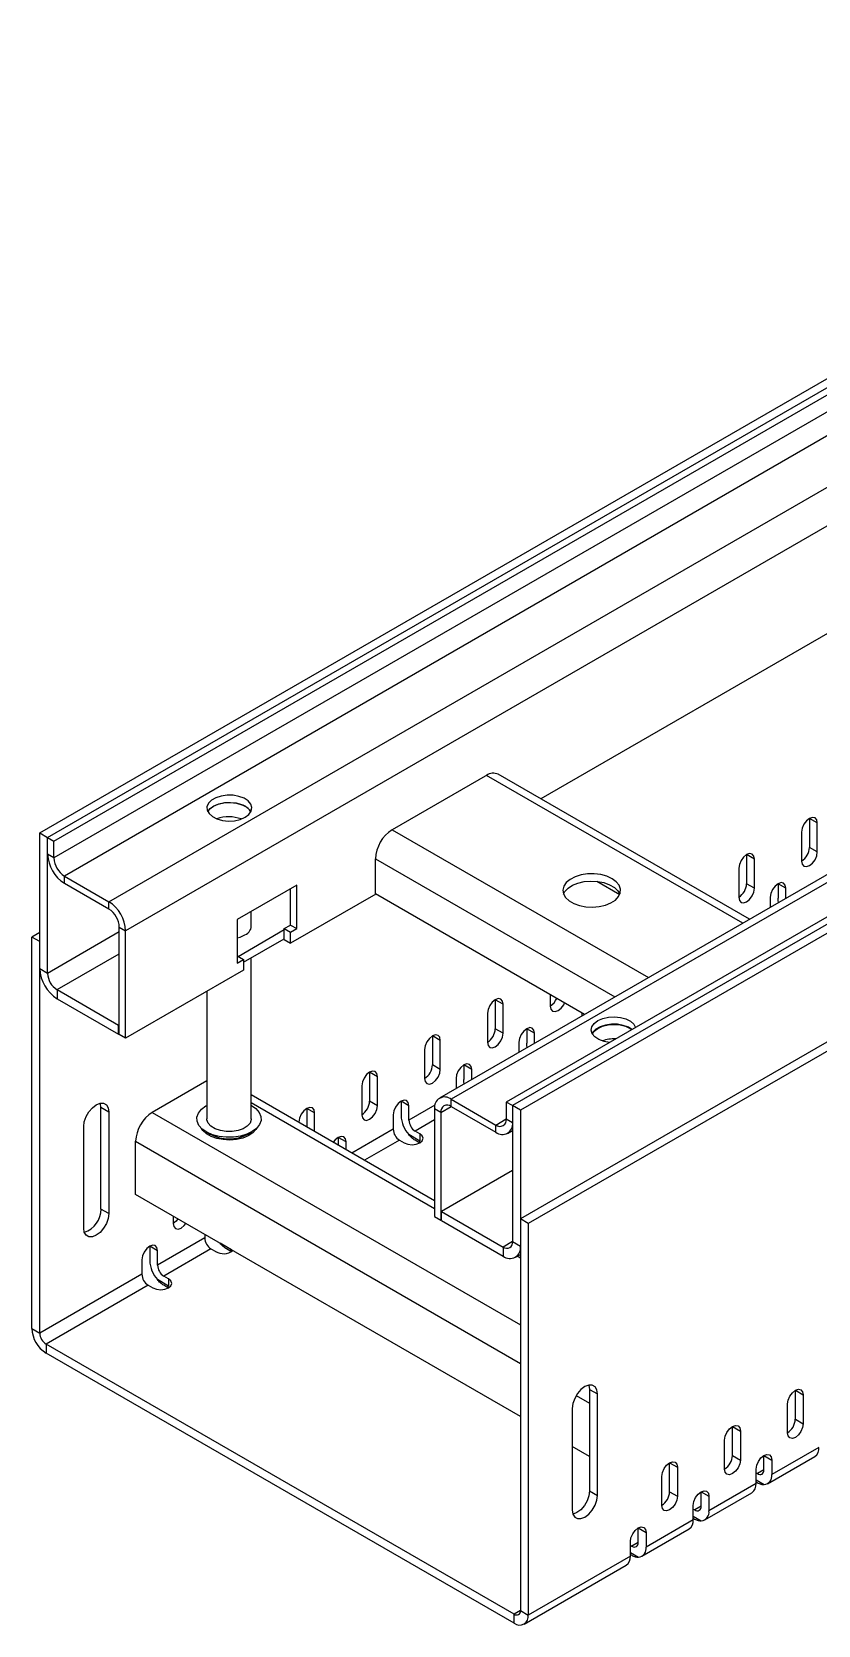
# Model space of a CAD drawing. Header units: millimetres. Extents: x 29006 to 29645, y 5570 to 5801.
# Drawn here: x 29247.63 to 29261.79, y 5574.31 to 5603.02 of the extents above; entities that cross this region are included whole.
import ezdxf

# ---------------------------------------------------------------- set-up
doc = ezdxf.new("R2010")
doc.units = ezdxf.units.MM

msp = doc.modelspace()

# ---------------------------------------------------------------- linework, layer by layer
at = {"color": 0, "linetype": 'Continuous'}
for p, q in [((29247.775, 5588.584), (29304.344, 5621.24)), ((29247.917, 5588.502), (29304.485, 5621.158)), ((29248.03, 5588.437), (29304.598, 5621.093)), ((29304.598, 5620.788), (29248.03, 5588.132)), ((29304.787, 5620.462), (29248.218, 5587.805)), ((29249.02, 5587.343), (29305.588, 5619.999)), ((29305.89, 5619.477), (29249.321, 5586.82)), ((29311.541, 5616.461), (29254.973, 5583.804)), ((29311.754, 5616.44), (29255.186, 5583.783)), ((29312.744, 5616.391), (29256.176, 5583.734)), ((29312.857, 5616.325), (29256.289, 5583.669)), ((29312.999, 5616.244), (29256.43, 5583.587)), ((29312.999, 5614.284), (29256.43, 5581.628)), ((29313.14, 5614.202), (29256.572, 5581.546)), ((29262.311, 5592.381), (29256.797, 5589.198)), ((29255.835, 5589.629), (29254.121, 5588.64)), ((29260.432, 5586.956), (29255.818, 5589.619)), ((29255.835, 5589.629), (29255.835, 5589.629)), ((29260.557, 5587.028), (29256.031, 5589.64)), ((29261.776, 5588.762), (29261.635, 5588.844)), ((29261.635, 5588.844), (29261.635, 5588.321)), ((29261.776, 5588.239), (29261.776, 5588.762)), ((29247.775, 5586.134), (29247.775, 5588.584)), ((29247.775, 5588.584), (29247.917, 5588.502)), ((29247.917, 5586.052), (29247.917, 5588.502)), ((29247.917, 5588.502), (29248.03, 5588.437)), ((29247.917, 5588.197), (29247.917, 5588.502)), ((29254.121, 5588.64), (29258.735, 5585.976)), ((29261.493, 5588.599), (29261.493, 5588.076)), ((29248.03, 5588.132), (29247.917, 5588.197)), ((29248.03, 5588.132), (29248.03, 5588.437)), ((29260.645, 5588.109), (29260.503, 5588.191)), ((29260.503, 5588.191), (29260.503, 5587.668)), ((29261.776, 5588.239), (29261.635, 5588.321)), ((29253.82, 5587.486), (29253.82, 5588.117)), ((29253.82, 5588.117), (29258.132, 5585.628)), ((29260.362, 5587.946), (29260.362, 5587.423)), ((29260.645, 5587.586), (29260.645, 5588.109)), ((29248.218, 5587.805), (29249.02, 5587.343)), ((29248.218, 5587.675), (29248.218, 5587.805)), ((29248.218, 5587.675), (29249.02, 5587.212)), ((29252.404, 5587.642), (29251.329, 5587.021)), ((29252.404, 5586.858), (29252.404, 5587.642)), ((29257.804, 5587.711), (29258.217, 5587.472)), ((29260.645, 5587.586), (29260.503, 5587.668)), ((29261.21, 5587.586), (29261.069, 5587.668)), ((29261.069, 5587.668), (29261.069, 5587.407)), ((29249.02, 5587.212), (29249.02, 5587.343)), ((29252.291, 5586.923), (29252.291, 5587.577)), ((29253.825, 5587.482), (29252.291, 5586.597)), ((29257.585, 5585.312), (29253.82, 5587.486)), ((29260.927, 5587.423), (29260.927, 5587.242)), ((29261.21, 5587.405), (29261.21, 5587.586)), ((29251.583, 5586.877), (29251.583, 5587.168)), ((29247.775, 5586.787), (29247.634, 5586.706)), ((29249.208, 5586.798), (29247.917, 5586.052)), ((29249.208, 5586.886), (29249.321, 5586.82)), ((29249.208, 5584.948), (29249.208, 5586.886)), ((29249.321, 5584.882), (29249.321, 5586.82)), ((29251.329, 5587.021), (29251.329, 5586.238)), ((29251.345, 5586.359), (29252.178, 5586.84)), ((29252.178, 5586.858), (29252.291, 5586.923)), ((29252.178, 5586.858), (29252.291, 5586.793)), ((29252.178, 5586.662), (29252.178, 5586.858)), ((29252.291, 5586.923), (29252.404, 5586.858)), ((29252.291, 5586.793), (29252.404, 5586.858)), ((29252.291, 5586.597), (29252.291, 5586.793)), ((29247.775, 5586.624), (29247.634, 5586.706)), ((29247.634, 5579.651), (29247.634, 5586.706)), ((29247.775, 5579.569), (29247.775, 5586.624)), ((29251.443, 5586.253), (29252.178, 5586.677)), ((29252.178, 5586.662), (29252.291, 5586.597)), ((29248.086, 5585.759), (29249.208, 5586.406)), ((29251.329, 5586.368), (29251.443, 5586.303)), ((29251.329, 5586.238), (29251.443, 5586.303)), ((29251.443, 5586.303), (29251.443, 5586.107)), ((29251.583, 5583.431), (29251.583, 5586.334)), ((29247.917, 5586.052), (29247.775, 5586.134)), ((29251.443, 5586.107), (29249.321, 5584.882)), ((29248.086, 5585.759), (29249.195, 5585.118)), ((29248.086, 5585.759), (29248.086, 5585.595)), ((29248.086, 5585.595), (29249.195, 5584.955)), ((29250.783, 5585.726), (29250.783, 5583.431)), ((29256.968, 5585.668), (29256.968, 5585.464)), ((29255.836, 5585.333), (29255.836, 5584.811)), ((29256.119, 5585.496), (29255.978, 5585.578)), ((29255.978, 5585.578), (29255.978, 5585.055)), ((29256.119, 5584.974), (29256.119, 5585.496)), ((29257.533, 5585.342), (29257.533, 5585.283)), ((29249.195, 5585.118), (29249.208, 5585.126)), ((29249.195, 5584.955), (29249.195, 5585.118)), ((29256.119, 5584.974), (29255.978, 5585.055)), ((29256.685, 5584.974), (29256.543, 5585.055)), ((29256.543, 5585.055), (29256.543, 5584.794)), ((29249.195, 5584.955), (29249.208, 5584.963)), ((29249.321, 5584.882), (29249.208, 5584.948)), ((29254.988, 5584.843), (29254.846, 5584.925)), ((29254.846, 5584.925), (29254.846, 5584.402)), ((29254.988, 5584.321), (29254.988, 5584.843)), ((29256.402, 5584.81), (29256.402, 5584.629)), ((29256.685, 5584.793), (29256.685, 5584.974)), ((29254.705, 5584.68), (29254.705, 5584.157)), ((29253.856, 5584.19), (29253.715, 5584.272)), ((29253.715, 5584.272), (29253.715, 5583.749)), ((29253.856, 5583.668), (29253.856, 5584.19)), ((29254.988, 5584.321), (29254.846, 5584.402)), ((29255.271, 5584.157), (29255.271, 5583.976)), ((29255.553, 5584.321), (29255.412, 5584.402)), ((29255.412, 5584.402), (29255.412, 5584.141)), ((29255.553, 5584.14), (29255.553, 5584.321)), ((29250.783, 5584.115), (29249.802, 5583.548)), ((29253.573, 5584.027), (29253.573, 5583.504)), ((29249.02, 5583.554), (29248.878, 5583.635)), ((29248.878, 5581.806), (29248.878, 5583.635)), ((29254.884, 5581.956), (29251.583, 5583.862)), ((29254.884, 5581.956), (29251.583, 5583.862)), ((29254.884, 5581.812), (29251.583, 5583.718)), ((29252.725, 5583.537), (29252.584, 5583.619)), ((29252.584, 5583.619), (29252.584, 5583.284)), ((29253.856, 5583.668), (29253.715, 5583.749)), ((29254.422, 5583.668), (29254.281, 5583.749)), ((29254.281, 5583.749), (29254.281, 5583.488)), ((29254.891, 5583.677), (29254.422, 5583.406)), ((29254.422, 5583.406), (29254.422, 5583.668)), ((29254.997, 5583.544), (29254.884, 5583.609)), ((29254.884, 5583.609), (29254.884, 5581.671)), ((29254.997, 5583.544), (29255.186, 5583.652)), ((29255.186, 5583.783), (29255.987, 5583.32)), ((29255.186, 5583.653), (29255.186, 5583.783)), ((29255.186, 5583.653), (29255.987, 5583.19)), ((29256.176, 5583.734), (29256.176, 5583.429)), ((29256.289, 5583.669), (29256.176, 5583.734)), ((29256.43, 5583.587), (29256.289, 5583.669)), ((29256.289, 5583.669), (29256.289, 5581.219)), ((29256.289, 5583.669), (29256.289, 5583.364)), ((29256.43, 5583.587), (29256.43, 5581.138)), ((29249.02, 5583.554), (29249.02, 5581.725)), ((29249.802, 5583.548), (29256.43, 5579.722)), ((29252.442, 5583.374), (29252.442, 5583.366)), ((29252.725, 5583.203), (29252.725, 5583.537)), ((29254.139, 5583.504), (29254.139, 5583.243)), ((29254.884, 5583.412), (29254.535, 5583.21)), ((29254.997, 5583.544), (29254.997, 5581.606)), ((29255.987, 5583.32), (29256.176, 5583.429)), ((29255.987, 5583.19), (29255.987, 5583.32)), ((29256.176, 5583.429), (29256.289, 5583.364)), ((29248.567, 5581.463), (29248.567, 5583.292)), ((29249.501, 5582.068), (29249.501, 5583.026)), ((29249.501, 5583.026), (29256.43, 5579.025)), ((29250.703, 5583.243), (29250.703, 5583.234)), ((29250.773, 5583.194), (29250.844, 5583.154)), ((29251.523, 5583.154), (29251.594, 5583.194)), ((29251.663, 5583.234), (29251.663, 5583.243)), ((29253.291, 5583.014), (29253.149, 5583.096)), ((29253.149, 5583.096), (29253.149, 5582.958)), ((29253.291, 5582.876), (29253.291, 5583.014)), ((29254.139, 5583.243), (29253.397, 5582.815)), ((29254.252, 5583.047), (29253.624, 5582.684)), ((29254.252, 5583.047), (29254.337, 5582.998)), ((29254.62, 5583.031), (29254.419, 5583.147)), ((29254.589, 5583.013), (29254.532, 5583.045)), ((29254.62, 5583.161), (29254.535, 5583.21)), ((29254.62, 5582.998), (29254.589, 5583.013)), ((29254.62, 5583.161), (29254.62, 5583.031)), ((29256.2, 5583.169), (29256.289, 5583.22)), ((29256.289, 5582.499), (29255.01, 5581.761)), ((29256.43, 5578.067), (29249.501, 5582.068)), ((29249.02, 5581.725), (29248.878, 5581.806)), ((29250.179, 5581.676), (29250.179, 5581.545)), ((29254.884, 5581.671), (29254.997, 5581.606)), ((29254.997, 5581.606), (29255.01, 5581.613)), ((29255.01, 5581.761), (29256.119, 5581.121)), ((29255.01, 5581.598), (29255.01, 5581.761)), ((29255.01, 5581.598), (29256.119, 5580.958)), ((29256.572, 5581.546), (29256.43, 5581.628)), ((29256.43, 5581.628), (29256.43, 5574.573)), ((29250.745, 5581.349), (29250.745, 5581.284)), ((29256.572, 5581.546), (29256.572, 5574.491)), ((29249.897, 5581.055), (29249.755, 5581.137)), ((29249.755, 5581.137), (29249.755, 5580.875)), ((29250.745, 5581.284), (29249.897, 5580.794)), ((29249.897, 5580.794), (29249.897, 5581.055)), ((29250.858, 5581.088), (29250.01, 5580.598)), ((29250.858, 5581.088), (29250.943, 5581.039)), ((29251.226, 5581.071), (29251.024, 5581.188)), ((29251.195, 5581.053), (29251.138, 5581.086)), ((29251.226, 5581.039), (29251.195, 5581.053)), ((29251.226, 5581.072), (29251.226, 5581.071)), ((29256.289, 5581.219), (29256.119, 5581.121)), ((29256.119, 5581.121), (29256.119, 5580.958)), ((29256.289, 5581.219), (29256.43, 5581.138)), ((29249.614, 5580.892), (29249.614, 5580.63)), ((29256.339, 5580.936), (29256.43, 5580.989)), ((29256.43, 5580.92), (29256.37, 5580.954)), ((29249.614, 5580.63), (29247.775, 5579.569)), ((29249.727, 5580.434), (29247.888, 5579.373)), ((29249.727, 5580.434), (29249.812, 5580.385)), ((29250.095, 5580.418), (29249.893, 5580.534)), ((29250.063, 5580.4), (29250.007, 5580.433)), ((29250.095, 5580.549), (29250.01, 5580.598)), ((29250.095, 5580.549), (29250.095, 5580.418)), ((29250.094, 5580.385), (29250.063, 5580.4)), ((29247.634, 5579.651), (29247.775, 5579.569)), ((29247.888, 5579.373), (29247.888, 5579.21)), ((29256.317, 5574.507), (29247.888, 5579.373)), ((29256.317, 5574.344), (29247.888, 5579.21)), ((29257.435, 5578.446), (29257.675, 5578.307)), ((29257.675, 5578.557), (29257.816, 5578.476)), ((29257.675, 5578.557), (29257.675, 5576.728)), ((29257.816, 5576.647), (29257.816, 5578.476)), ((29261.38, 5578.541), (29261.521, 5578.459)), ((29261.38, 5578.018), (29261.38, 5578.541)), ((29261.521, 5578.459), (29261.521, 5577.936)), ((29257.364, 5578.214), (29257.364, 5576.385)), ((29261.239, 5577.773), (29261.239, 5578.296)), ((29260.249, 5577.887), (29260.39, 5577.806)), ((29260.249, 5577.365), (29260.249, 5577.887)), ((29261.38, 5578.018), (29261.521, 5577.936)), ((29260.107, 5577.12), (29260.107, 5577.643)), ((29260.39, 5577.806), (29260.39, 5577.283)), ((29257.675, 5577.349), (29257.364, 5577.528)), ((29260.249, 5577.365), (29260.39, 5577.283)), ((29260.814, 5577.365), (29260.956, 5577.283)), ((29260.814, 5577.104), (29260.814, 5577.365)), ((29260.881, 5576.857), (29261.73, 5577.347)), ((29261.804, 5577.512), (29260.956, 5577.022)), ((29260.956, 5577.283), (29260.956, 5577.022)), ((29258.976, 5576.467), (29258.976, 5576.989)), ((29259.117, 5577.234), (29259.259, 5577.153)), ((29259.117, 5576.712), (29259.117, 5577.234)), ((29259.259, 5577.153), (29259.259, 5576.63)), ((29260.673, 5576.859), (29260.673, 5577.12)), ((29260.673, 5577.055), (29260.701, 5577.038)), ((29260.814, 5577.104), (29260.701, 5577.038)), ((29257.675, 5576.728), (29257.816, 5576.647)), ((29259.117, 5576.712), (29259.259, 5576.63)), ((29259.683, 5576.712), (29259.824, 5576.63)), ((29259.683, 5576.45), (29259.683, 5576.712)), ((29259.75, 5576.204), (29260.598, 5576.694)), ((29260.673, 5576.859), (29259.824, 5576.369)), ((29260.673, 5576.924), (29260.818, 5576.84)), ((29260.673, 5576.888), (29260.698, 5576.873)), ((29259.541, 5576.205), (29259.541, 5576.467)), ((29259.683, 5576.45), (29259.57, 5576.385)), ((29259.824, 5576.63), (29259.824, 5576.369)), ((29259.541, 5576.205), (29258.693, 5575.716)), ((29259.541, 5576.401), (29259.57, 5576.385)), ((29259.541, 5576.271), (29259.686, 5576.187)), ((29259.541, 5576.235), (29259.567, 5576.22)), ((29258.552, 5576.059), (29258.693, 5575.977)), ((29258.552, 5575.797), (29258.552, 5576.059)), ((29258.618, 5575.551), (29259.467, 5576.041)), ((29258.693, 5575.977), (29258.693, 5575.716)), ((29258.41, 5575.552), (29256.572, 5574.491)), ((29258.41, 5575.552), (29258.41, 5575.814)), ((29258.41, 5575.748), (29258.438, 5575.732)), ((29258.41, 5575.618), (29258.555, 5575.534)), ((29258.41, 5575.582), (29258.436, 5575.567)), ((29258.552, 5575.797), (29258.438, 5575.732)), ((29256.497, 5574.326), (29258.336, 5575.388)), ((29256.43, 5574.573), (29256.317, 5574.507)), ((29256.317, 5574.344), (29256.317, 5574.507)), ((29256.43, 5574.573), (29256.572, 5574.491))]:
    msp.add_line(p, q, dxfattribs=at)
at = {"color": 0, "linetype": 'Continuous', "flags": 128}
for points in [[(29251.474, 5588.865), (29251.54, 5588.916), (29251.58, 5588.975), (29251.592, 5589.038), (29251.573, 5589.101), (29251.526, 5589.158), (29251.453, 5589.206), (29251.361, 5589.241), (29251.257, 5589.26), (29251.147, 5589.262), (29251.04, 5589.247), (29250.944, 5589.216), (29250.866, 5589.171), (29250.812, 5589.116), (29250.786, 5589.054), (29250.79, 5588.99), (29250.823, 5588.93), (29250.883, 5588.877), (29250.966, 5588.835), (29251.066, 5588.808), (29251.174, 5588.797), (29251.284, 5588.803), (29251.386, 5588.827), (29251.474, 5588.865)], [(29250.799, 5588.966), (29250.841, 5589.021), (29250.909, 5589.07), (29250.998, 5589.107), (29251.1, 5589.128), (29251.209, 5589.132), (29251.316, 5589.12), (29251.413, 5589.091)], [(29250.8, 5588.965), (29250.836, 5589.014), (29250.902, 5589.064)], [(29250.902, 5589.064), (29250.99, 5589.103), (29251.092, 5589.126), (29251.202, 5589.132), (29251.31, 5589.122), (29251.41, 5589.094), (29251.492, 5589.053), (29251.553, 5589), (29251.576, 5588.965)], [(29261.776, 5588.762), (29261.765, 5588.818), (29261.735, 5588.854), (29261.689, 5588.863), (29261.635, 5588.844), (29261.58, 5588.8), (29261.535, 5588.738), (29261.504, 5588.667), (29261.493, 5588.599)], [(29260.645, 5588.109), (29260.634, 5588.165), (29260.603, 5588.2), (29260.557, 5588.209), (29260.503, 5588.191), (29260.449, 5588.147), (29260.403, 5588.085), (29260.372, 5588.014), (29260.362, 5587.946)], [(29261.493, 5588.076), (29261.504, 5588.02), (29261.535, 5587.985), (29261.58, 5587.976), (29261.635, 5587.995), (29261.689, 5588.038), (29261.735, 5588.1), (29261.765, 5588.171), (29261.776, 5588.239)], [(29258.081, 5587.758), (29257.986, 5587.801), (29257.877, 5587.831), (29257.758, 5587.845), (29257.638, 5587.843), (29257.521, 5587.825), (29257.415, 5587.792), (29257.325, 5587.745), (29257.255, 5587.688), (29257.211, 5587.623), (29257.193, 5587.554), (29257.204, 5587.485), (29257.242, 5587.419), (29257.305, 5587.359), (29257.391, 5587.31), (29257.493, 5587.274), (29257.608, 5587.252), (29257.728, 5587.246), (29257.848, 5587.256), (29257.96, 5587.281), (29258.059, 5587.321), (29258.139, 5587.373), (29258.196, 5587.435), (29258.228, 5587.502), (29258.231, 5587.572), (29258.207, 5587.64), (29258.156, 5587.703), (29258.081, 5587.758)], [(29257.206, 5587.48), (29257.23, 5587.526), (29257.287, 5587.587), (29257.367, 5587.639), (29257.466, 5587.679), (29257.579, 5587.705), (29257.698, 5587.715), (29257.818, 5587.709), (29257.933, 5587.687), (29258.036, 5587.65), (29258.121, 5587.601), (29258.184, 5587.542), (29258.221, 5587.48)], [(29261.21, 5587.586), (29261.199, 5587.643), (29261.169, 5587.678), (29261.123, 5587.687), (29261.069, 5587.668), (29261.015, 5587.624), (29260.969, 5587.562), (29260.938, 5587.492), (29260.927, 5587.423)], [(29260.362, 5587.423), (29260.372, 5587.367), (29260.403, 5587.331), (29260.449, 5587.323), (29260.503, 5587.341), (29260.557, 5587.385), (29260.603, 5587.447), (29260.634, 5587.518), (29260.645, 5587.586)], [(29261.077, 5587.328), (29261.071, 5587.365), (29261.069, 5587.407)], [(29251.329, 5586.692), (29251.381, 5586.706), (29251.469, 5586.745)], [(29256.119, 5585.496), (29256.108, 5585.553), (29256.078, 5585.588), (29256.032, 5585.597), (29255.978, 5585.578), (29255.924, 5585.534), (29255.878, 5585.473), (29255.847, 5585.402), (29255.836, 5585.333)], [(29256.968, 5585.464), (29256.978, 5585.407), (29257.009, 5585.372), (29257.055, 5585.363), (29257.109, 5585.382), (29257.163, 5585.426), (29257.209, 5585.488), (29257.225, 5585.52)], [(29256.685, 5584.974), (29256.674, 5585.03), (29256.643, 5585.065), (29256.597, 5585.074), (29256.543, 5585.055), (29256.489, 5585.012), (29256.443, 5584.95), (29256.413, 5584.879), (29256.402, 5584.81)], [(29258.032, 5584.806), (29257.935, 5584.824), (29257.843, 5584.859), (29257.771, 5584.907), (29257.724, 5584.964), (29257.705, 5585.027), (29257.716, 5585.09), (29257.756, 5585.149), (29257.823, 5585.2)], [(29258.437, 5585.04), (29258.374, 5585.08), (29258.282, 5585.115), (29258.177, 5585.134), (29258.067, 5585.136), (29257.96, 5585.121), (29257.864, 5585.09), (29257.787, 5585.045), (29257.733, 5584.99), (29257.721, 5584.97)], [(29257.726, 5584.96), (29257.759, 5585.009), (29257.822, 5585.06), (29257.907, 5585.099), (29258.007, 5585.124), (29258.115, 5585.133), (29258.223, 5585.124), (29258.323, 5585.098), (29258.407, 5585.058), (29258.435, 5585.039)], [(29257.823, 5585.2), (29257.911, 5585.238), (29258.013, 5585.261), (29258.122, 5585.268), (29258.231, 5585.257), (29258.33, 5585.23), (29258.413, 5585.188), (29258.473, 5585.135), (29258.505, 5585.079)], [(29254.988, 5584.843), (29254.977, 5584.9), (29254.946, 5584.935), (29254.9, 5584.944), (29254.846, 5584.925), (29254.792, 5584.881), (29254.746, 5584.819), (29254.716, 5584.749), (29254.705, 5584.68)], [(29255.836, 5584.811), (29255.847, 5584.754), (29255.878, 5584.719), (29255.924, 5584.71), (29255.978, 5584.729), (29256.032, 5584.773), (29256.078, 5584.834), (29256.108, 5584.905), (29256.119, 5584.974)], [(29256.551, 5584.716), (29256.546, 5584.753), (29256.543, 5584.794)], [(29253.856, 5584.19), (29253.846, 5584.246), (29253.815, 5584.282), (29253.769, 5584.291), (29253.715, 5584.272), (29253.661, 5584.228), (29253.615, 5584.166), (29253.584, 5584.096), (29253.573, 5584.027)], [(29254.705, 5584.157), (29254.716, 5584.101), (29254.746, 5584.066), (29254.792, 5584.057), (29254.846, 5584.076), (29254.9, 5584.119), (29254.946, 5584.181), (29254.977, 5584.252), (29254.988, 5584.321)], [(29255.553, 5584.321), (29255.543, 5584.377), (29255.512, 5584.412), (29255.466, 5584.421), (29255.412, 5584.402), (29255.358, 5584.359), (29255.312, 5584.297), (29255.281, 5584.226), (29255.271, 5584.157)], [(29255.42, 5584.063), (29255.414, 5584.1), (29255.412, 5584.141)], [(29248.567, 5583.292), (29248.578, 5583.38), (29248.61, 5583.471), (29248.66, 5583.558), (29248.724, 5583.631), (29248.793, 5583.684), (29248.863, 5583.712), (29248.926, 5583.711), (29248.976, 5583.682), (29249.009, 5583.628), (29249.02, 5583.554)], [(29248.878, 5583.635), (29248.867, 5583.71), (29248.866, 5583.713)], [(29251.583, 5583.674), (29251.585, 5583.673), (29251.668, 5583.615), (29251.727, 5583.548), (29251.758, 5583.476), (29251.761, 5583.401), (29251.735, 5583.327), (29251.681, 5583.259), (29251.602, 5583.2), (29251.502, 5583.152), (29251.387, 5583.118), (29251.261, 5583.099), (29251.131, 5583.098), (29251.004, 5583.113), (29250.885, 5583.144), (29250.782, 5583.189), (29250.699, 5583.247), (29250.64, 5583.314), (29250.609, 5583.387), (29250.606, 5583.462), (29250.632, 5583.535), (29250.686, 5583.603), (29250.765, 5583.663), (29250.783, 5583.674)], [(29252.725, 5583.537), (29252.714, 5583.593), (29252.684, 5583.629), (29252.638, 5583.638), (29252.584, 5583.619), (29252.529, 5583.575), (29252.484, 5583.513), (29252.453, 5583.442), (29252.442, 5583.374)], [(29253.573, 5583.504), (29253.584, 5583.448), (29253.615, 5583.413), (29253.661, 5583.404), (29253.715, 5583.423), (29253.769, 5583.466), (29253.815, 5583.528), (29253.846, 5583.599), (29253.856, 5583.668)], [(29254.422, 5583.668), (29254.411, 5583.724), (29254.381, 5583.759), (29254.335, 5583.768), (29254.281, 5583.749), (29254.226, 5583.706), (29254.181, 5583.644), (29254.15, 5583.573), (29254.139, 5583.504)], [(29251.583, 5583.431), (29251.583, 5583.417), (29251.561, 5583.355), (29251.512, 5583.299), (29251.438, 5583.253), (29251.345, 5583.22), (29251.241, 5583.203), (29251.132, 5583.202), (29251.027, 5583.219), (29250.933, 5583.251), (29250.858, 5583.297), (29250.807, 5583.352), (29250.785, 5583.414), (29250.783, 5583.431)], [(29251.677, 5583.256), (29251.667, 5583.239), (29251.609, 5583.177), (29251.529, 5583.125), (29251.43, 5583.085), (29251.318, 5583.06), (29251.199, 5583.049), (29251.078, 5583.056), (29250.964, 5583.077), (29250.861, 5583.114), (29250.776, 5583.163), (29250.712, 5583.223), (29250.69, 5583.256)], [(29251.677, 5583.256), (29251.667, 5583.239), (29251.609, 5583.177), (29251.529, 5583.125), (29251.43, 5583.085), (29251.318, 5583.06), (29251.199, 5583.049), (29251.078, 5583.056), (29250.964, 5583.077), (29250.861, 5583.114), (29250.776, 5583.163), (29250.712, 5583.223), (29250.69, 5583.256)], [(29253.291, 5583.014), (29253.28, 5583.071), (29253.249, 5583.106), (29253.203, 5583.115), (29253.149, 5583.096), (29253.095, 5583.052), (29253.061, 5583.009)], [(29254.337, 5582.998), (29254.402, 5582.973), (29254.479, 5582.964), (29254.555, 5582.973), (29254.62, 5582.998), (29254.663, 5583.035), (29254.679, 5583.08), (29254.663, 5583.124), (29254.62, 5583.161)], [(29249.02, 5581.725), (29249.009, 5581.638), (29248.976, 5581.546), (29248.926, 5581.459), (29248.863, 5581.386), (29248.793, 5581.333), (29248.724, 5581.305), (29248.66, 5581.306), (29248.61, 5581.335), (29248.578, 5581.389), (29248.567, 5581.463)], [(29250.264, 5581.627), (29250.233, 5581.589), (29250.179, 5581.545)], [(29250.179, 5581.545), (29250.19, 5581.489), (29250.221, 5581.453), (29250.267, 5581.444), (29250.321, 5581.463), (29250.375, 5581.507), (29250.406, 5581.545)], [(29249.897, 5581.055), (29249.886, 5581.111), (29249.855, 5581.147), (29249.809, 5581.155), (29249.755, 5581.137), (29249.701, 5581.093), (29249.655, 5581.031), (29249.624, 5580.96), (29249.614, 5580.892)], [(29249.812, 5580.385), (29249.877, 5580.36), (29249.953, 5580.352), (29250.03, 5580.36), (29250.095, 5580.385), (29250.138, 5580.423), (29250.153, 5580.467), (29250.138, 5580.511), (29250.095, 5580.549)], [(29257.816, 5578.476), (29257.805, 5578.55), (29257.773, 5578.604), (29257.723, 5578.633), (29257.66, 5578.634), (29257.59, 5578.606), (29257.52, 5578.553), (29257.457, 5578.48), (29257.407, 5578.393), (29257.375, 5578.302), (29257.364, 5578.214)], [(29257.663, 5578.634), (29257.664, 5578.632), (29257.675, 5578.557)], [(29261.239, 5578.296), (29261.249, 5578.364), (29261.28, 5578.435), (29261.326, 5578.497), (29261.38, 5578.541), (29261.434, 5578.559), (29261.48, 5578.551), (29261.511, 5578.515), (29261.521, 5578.459)], [(29260.107, 5577.643), (29260.118, 5577.711), (29260.149, 5577.782), (29260.194, 5577.844), (29260.249, 5577.888), (29260.303, 5577.906), (29260.349, 5577.897), (29260.379, 5577.862), (29260.39, 5577.806)], [(29261.521, 5577.936), (29261.511, 5577.868), (29261.48, 5577.797), (29261.434, 5577.735), (29261.38, 5577.691), (29261.326, 5577.673), (29261.28, 5577.682), (29261.249, 5577.717), (29261.239, 5577.773)], [(29260.39, 5577.283), (29260.379, 5577.215), (29260.349, 5577.144), (29260.303, 5577.082), (29260.249, 5577.038), (29260.194, 5577.019), (29260.149, 5577.028), (29260.118, 5577.064), (29260.107, 5577.12)], [(29260.673, 5577.12), (29260.684, 5577.189), (29260.714, 5577.259), (29260.76, 5577.321), (29260.814, 5577.365), (29260.868, 5577.384), (29260.914, 5577.375), (29260.945, 5577.339), (29260.956, 5577.283)], [(29258.976, 5576.989), (29258.987, 5577.058), (29259.017, 5577.129), (29259.063, 5577.191), (29259.117, 5577.234), (29259.171, 5577.253), (29259.217, 5577.244), (29259.248, 5577.209), (29259.259, 5577.153)], [(29257.675, 5576.728), (29257.664, 5576.641), (29257.631, 5576.55), (29257.581, 5576.463), (29257.518, 5576.389), (29257.448, 5576.336), (29257.379, 5576.309), (29257.376, 5576.308)], [(29259.541, 5576.467), (29259.552, 5576.536), (29259.583, 5576.606), (29259.629, 5576.668), (29259.683, 5576.712), (29259.737, 5576.731), (29259.783, 5576.722), (29259.814, 5576.686), (29259.824, 5576.63)], [(29257.364, 5576.385), (29257.375, 5576.311), (29257.407, 5576.257), (29257.457, 5576.228), (29257.52, 5576.227), (29257.59, 5576.255), (29257.66, 5576.308), (29257.723, 5576.381), (29257.773, 5576.468), (29257.805, 5576.559), (29257.816, 5576.647)], [(29259.259, 5576.63), (29259.248, 5576.561), (29259.217, 5576.491), (29259.171, 5576.429), (29259.117, 5576.385), (29259.063, 5576.366), (29259.017, 5576.375), (29258.987, 5576.411), (29258.976, 5576.467)], [(29258.41, 5575.814), (29258.421, 5575.882), (29258.452, 5575.953), (29258.497, 5576.015), (29258.552, 5576.059), (29258.606, 5576.077), (29258.652, 5576.069), (29258.682, 5576.033), (29258.693, 5575.977)]]:
    msp.add_lwpolyline(points, dxfattribs=at)
at = {"color": 0, "linetype": 'Continuous'}
for centre, radius, start, end in [((29255.943, 5589.445), 0.214, 65.6929, 125.6176), ((29251.331, 5588.832), 0.272, 27.4008, 72.4516), ((29251.183, 5588.23), 0.643, 69.8734, 109.6827), ((29254.474, 5588.088), 0.655, 122.6055, 177.3945), ((29248.571, 5588.227), 0.655, 182.6055, 237.3945), ((29261.327, 5588.335), 0.307, 302.6055, 357.3945), ((29248.439, 5588.15), 0.409, 182.6055, 237.3945), ((29260.196, 5587.682), 0.307, 302.6055, 357.3945), ((29248.667, 5586.791), 0.655, 2.6055, 57.3945), ((29248.799, 5586.867), 0.409, 2.6055, 57.3945), ((29251.403, 5586.915), 0.182, 291.1894, 8.7175), ((29248.451, 5586.165), 0.676, 182.6055, 237.3945), ((29248.285, 5586.069), 0.369, 182.6055, 237.3945), ((29256.801, 5585.723), 0.308, 302.7957, 336.7739), ((29255.671, 5585.069), 0.307, 302.6055, 357.3945), ((29258.11, 5584.237), 0.634, 86.9256, 109.4019), ((29254.539, 5584.416), 0.307, 302.6055, 357.3945), ((29253.408, 5583.763), 0.307, 302.6055, 357.3945), ((29255.068, 5583.639), 0.186, 50.7967, 189.214), ((29255.112, 5583.562), 0.116, 50.7967, 189.214), ((29250.155, 5582.996), 0.655, 122.6055, 177.3945), ((29254.836, 5583.514), 0.556, 182.7285, 221.3285), ((29254.668, 5583.417), 0.246, 182.6055, 237.3945), ((29256.061, 5583.411), 0.116, 230.7967, 9.214), ((29256.105, 5583.334), 0.186, 230.7967, 9.214), ((29251.183, 5583.796), 0.727, 242.1628, 297.8372), ((29254.385, 5583.254), 0.246, 182.6055, 237.3945), ((29248.432, 5581.808), 0.447, 289.3026, 359.7951), ((29250.991, 5581.295), 0.246, 182.6055, 237.3945), ((29251.083, 5581.287), 0.286, 240.6152, 306.1152), ((29256.185, 5581.203), 0.105, 230.7967, 9.214), ((29256.241, 5581.107), 0.192, 230.7967, 9.214), ((29250.311, 5580.902), 0.556, 182.7285, 221.3285), ((29250.142, 5580.805), 0.246, 182.6055, 237.3945), ((29249.859, 5580.642), 0.246, 182.6055, 237.3945), ((29248.186, 5579.676), 0.553, 182.6055, 237.3945), ((29248.021, 5579.58), 0.246, 182.6055, 237.3945), ((29261.073, 5578.032), 0.307, 302.6055, 357.3945), ((29259.942, 5577.379), 0.307, 302.6055, 357.3945), ((29261.624, 5577.494), 0.181, 305.6104, 5.7018), ((29260.745, 5577.092), 0.0699, 230.7967, 9.214), ((29260.802, 5576.995), 0.156, 275.7993, 9.7806), ((29258.81, 5576.726), 0.307, 302.6055, 357.3945), ((29260.493, 5576.841), 0.181, 305.6104, 5.7018), ((29259.614, 5576.439), 0.0699, 230.7967, 9.214), ((29259.362, 5576.188), 0.181, 305.6104, 5.7018), ((29259.671, 5576.342), 0.156, 275.7993, 9.7806), ((29258.23, 5575.534), 0.181, 305.6104, 5.7018), ((29258.483, 5575.786), 0.0699, 230.7967, 9.214), ((29258.539, 5575.689), 0.156, 275.7993, 9.7806), ((29256.361, 5574.561), 0.0699, 230.7967, 9.214), ((29256.416, 5574.466), 0.157, 230.7967, 9.214)]:
    msp.add_arc(centre, radius, start, end, dxfattribs=at)
for centre in [(29254.479, 5582.949), (29251.084, 5580.99), (29249.953, 5580.336)]:
    msp.add_ellipse(centre, major_axis=(0.2, 0.115), ratio=0.00007, start_param=5.296389, end_param=5.497747, dxfattribs=at)
for points, knots in [([(29254.532, 5583.045), (29254.512, 5583.057), (29254.493, 5583.072), (29254.455, 5583.106), (29254.437, 5583.126), (29254.419, 5583.147)], [0, 0, 0, 0, 0.5, 0.5, 1, 1, 1, 1]), ([(29251.138, 5581.086), (29251.118, 5581.098), (29251.098, 5581.112), (29251.061, 5581.147), (29251.042, 5581.166), (29251.024, 5581.188)], [0, 0, 0, 0, 0.5, 0.5, 1, 1, 1, 1]), ([(29250.007, 5580.433), (29249.986, 5580.445), (29249.967, 5580.459), (29249.929, 5580.494), (29249.911, 5580.513), (29249.893, 5580.534)], [0, 0, 0, 0, 0.5, 0.5, 1, 1, 1, 1]), ([(29260.698, 5576.873), (29260.719, 5576.861), (29260.739, 5576.853), (29260.77, 5576.845), (29260.78, 5576.843), (29260.799, 5576.841), (29260.809, 5576.84), (29260.818, 5576.84)], [0, 0, 0, 0, 0.5, 0.5, 0.75, 0.75, 1, 1, 1, 1]), ([(29259.567, 5576.22), (29259.587, 5576.208), (29259.608, 5576.2), (29259.638, 5576.192), (29259.649, 5576.19), (29259.668, 5576.187), (29259.677, 5576.187), (29259.686, 5576.187)], [0, 0, 0, 0, 0.5, 0.5, 0.75, 0.75, 1, 1, 1, 1]), ([(29258.436, 5575.567), (29258.456, 5575.555), (29258.476, 5575.547), (29258.507, 5575.539), (29258.517, 5575.537), (29258.537, 5575.534), (29258.546, 5575.534), (29258.555, 5575.534)], [0, 0, 0, 0, 0.5, 0.5, 0.75, 0.75, 1, 1, 1, 1])]:
    msp.add_open_spline(points, degree=3, knots=knots, dxfattribs=at)

doc.saveas('drawing.dxf')
